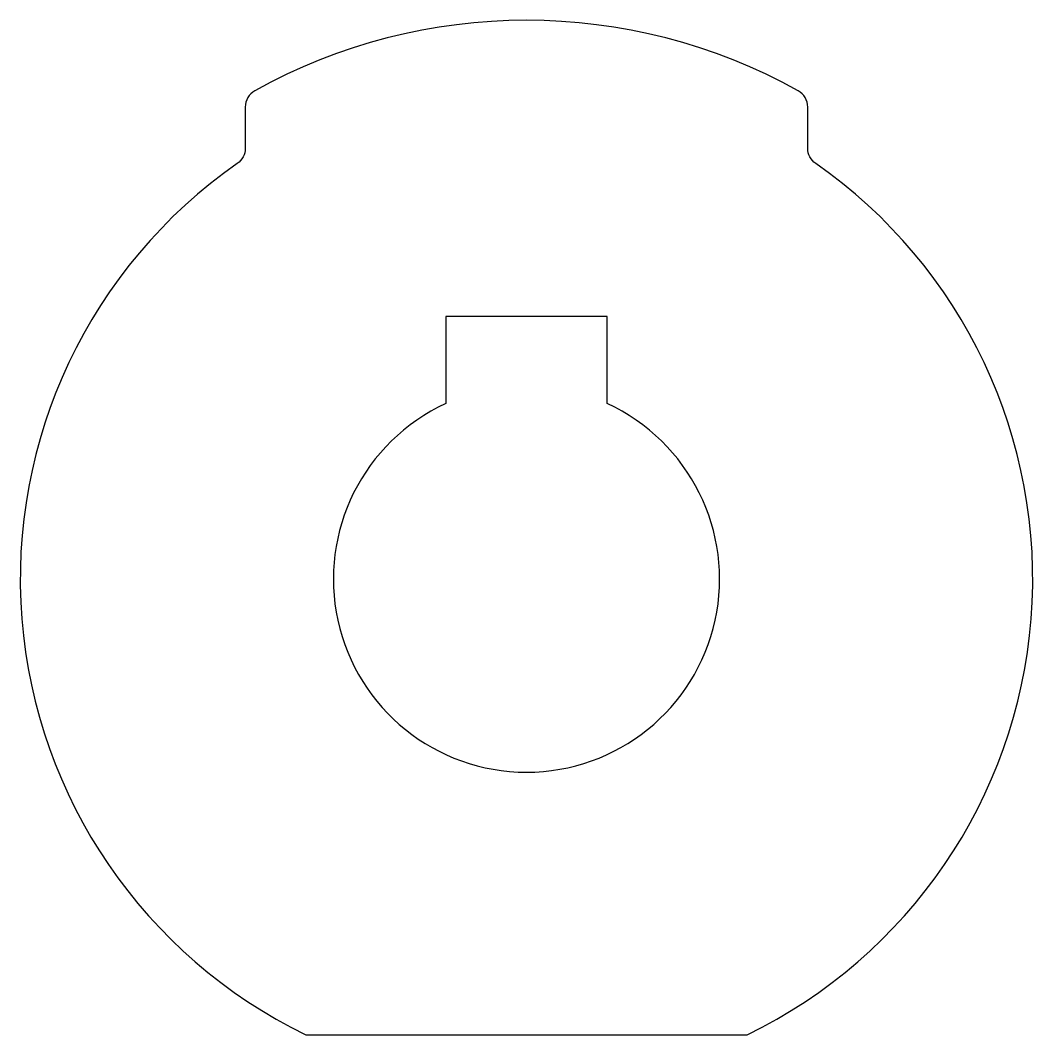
# Model space of a CAD drawing. Extents: x 137.5 to 164.5, y 202.1 to 229.2.
import ezdxf

# ---------------------------------------------------------------- set-up
doc = ezdxf.new("R2010")
doc.units = 0
doc.header["$LTSCALE"] = 15
doc.layers.get('0').update_dxf_attribs({"linetype": 'CONTINUOUS'})

msp = doc.modelspace()

# ---------------------------------------------------------------- linework, layer by layer
for points in [[(156.891, 202.148, 0.573332), (158.721, 225.377, -0.245393), (158.506, 225.787), (158.506, 226.882, 0.272231), (158.25, 227.319, 0.259412), (143.763, 227.319, 0.272231), (143.506, 226.882), (143.506, 225.787, -0.245393), (143.292, 225.377, 0.573332), (145.122, 202.148)], [(148.856, 221.298), (148.856, 218.978, 4.571974), (153.156, 218.978), (153.156, 221.298)]]:
    msp.add_lwpolyline(points, format="xyb", close=True)

doc.saveas('drawing.dxf')
